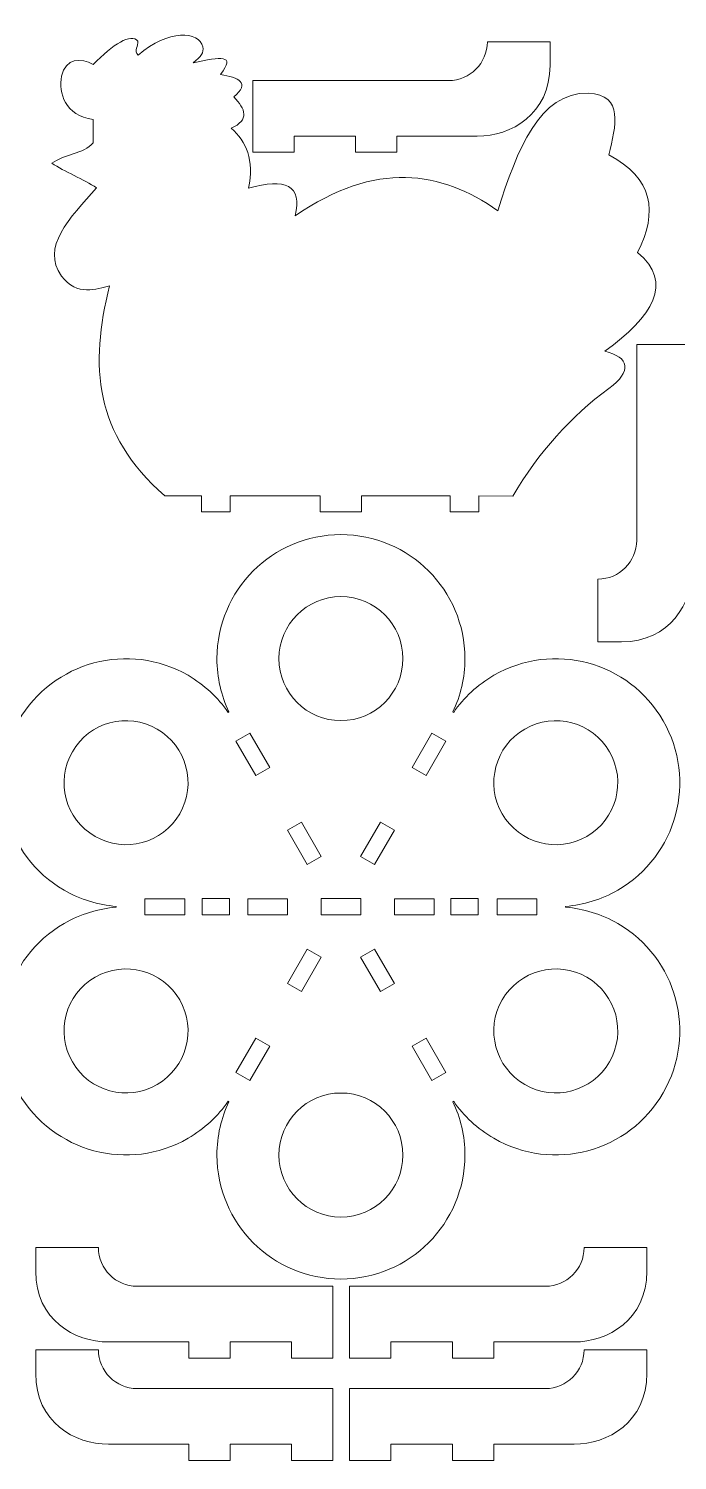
# Model space of a CAD drawing. Header units: centimetres. Extents: x -157 to -41, y -54 to 49.
# Drawn here: x -128.88 to -113.19, y 14.02 to 48.66 of the extents above; entities that cross this region are included whole.
import ezdxf

# ---------------------------------------------------------------- set-up
doc = ezdxf.new("R2010")
doc.units = ezdxf.units.CM
doc.header["$MEASUREMENT"] = 0
doc.layers.add('layer 1', color=7, linetype='Continuous')

msp = doc.modelspace()

# ---------------------------------------------------------------- linework, layer by layer
at = {"layer": 'layer 1', "color": 250, "lineweight": 9}
for points, knots in [([(-125.59087, 37.35621), (-127.30532, 38.86667), (-127.41264, 40.49601), (-126.92505, 42.43619), (-126.92505, 42.43619), (-127.22709, 42.36213), (-127.72103, 42.17056), (-128.08819, 42.67311), (-128.08819, 42.67311), (-128.59236, 43.36312), (-127.89676, 44.07481), (-127.24232, 44.80793), (-127.24232, 44.80793), (-127.55113, 45.00929), (-128.01607, 45.20065), (-128.32487, 45.40206), (-128.32487, 45.40206), (-128.04291, 45.60853), (-127.55194, 45.62838), (-127.32288, 45.89549), (-127.32288, 45.89549), (-127.32284, 46.08341), (-127.32284, 46.27138), (-127.32288, 46.4594), (-127.32288, 46.4594), (-127.99905, 46.55542), (-128.16986, 47.10705), (-128.08819, 47.50667), (-128.08819, 47.50667), (-127.99769, 47.94939), (-127.60827, 47.95791), (-127.32288, 47.78861), (-127.32288, 47.78861), (-126.84616, 48.28265), (-126.39965, 48.55801), (-126.2454, 48.35252), (-126.2454, 48.35252), (-126.21887, 48.23982), (-126.34345, 48.12714), (-126.23632, 48.01451), (-126.23632, 48.01451), (-125.4995, 48.65758), (-124.75852, 48.59703), (-124.66988, 48.21628), (-124.66988, 48.21628), (-124.63976, 48.08675), (-124.7074, 47.97632), (-124.90663, 47.83294), (-124.90663, 47.83294), (-124.22474, 47.97458), (-123.86142, 48.03987), (-124.24177, 47.55046), (-124.24177, 47.55046), (-123.80308, 47.4742), (-123.5101, 47.35153), (-123.91943, 47.00573), (-123.91943, 47.00573), (-123.63347, 46.71371), (-123.54021, 46.44677), (-123.97985, 46.24913), (-123.97985, 46.24913), (-123.61886, 45.92376), (-123.41746, 45.48492), (-123.56684, 44.79646), (-123.56684, 44.79646), (-122.66375, 45.05662), (-122.25375, 44.86574), (-122.4386, 44.13066), (-122.4386, 44.13066), (-120.47095, 45.47031), (-118.90955, 45.22189), (-117.53279, 44.25174), (-117.53279, 44.25174), (-117.05664, 45.74377), (-116.52559, 47.11762), (-115.34681, 47.09655), (-115.34681, 47.09655), (-114.46325, 47.05079), (-114.68574, 46.30658), (-114.84312, 45.6035), (-114.84312, 45.6035), (-113.78409, 45.04485), (-113.64974, 44.23114), (-114.14804, 43.24293), (-114.14804, 43.24293), (-113.26514, 42.50638), (-113.78557, 41.69601), (-114.94385, 40.85208), (-114.94385, 40.85208), (-114.34643, 40.7139), (-114.27762, 40.37043), (-114.84312, 39.95426), (-114.84312, 39.95426), (-115.76103, 39.27879), (-116.54219, 38.41037), (-117.17011, 37.35158), (-117.17011, 37.35158), (-117.17011, 37.35158), (-117.98766, 37.35203), (-117.98766, 37.35203), (-117.98766, 37.35203), (-117.98766, 37.35203), (-117.98766, 36.96548), (-117.98766, 36.96548), (-117.98766, 36.96548), (-117.98766, 36.96548), (-118.68766, 36.96548), (-118.68766, 36.96548), (-118.68766, 36.96548), (-118.68766, 36.96548), (-118.68766, 37.35241), (-118.68766, 37.35241), (-118.68766, 37.35241), (-118.68766, 37.35241), (-120.82811, 37.35359), (-120.82811, 37.35359), (-120.82811, 37.35359), (-120.82811, 37.35359), (-120.82811, 36.96548), (-120.82811, 36.96548), (-120.82811, 36.96548), (-120.82811, 36.96548), (-121.82811, 36.96548), (-121.82811, 36.96548), (-121.82811, 36.96548), (-121.82811, 36.96548), (-121.82811, 37.35414), (-121.82811, 37.35414), (-121.82811, 37.35414), (-121.82811, 37.35414), (-124.00506, 37.35534), (-124.00506, 37.35534), (-124.00506, 37.35534), (-124.00506, 37.35534), (-124.00506, 36.96548), (-124.00506, 36.96548), (-124.00506, 36.96548), (-124.00506, 36.96548), (-124.70506, 36.96548), (-124.70506, 36.96548), (-124.70506, 36.96548), (-124.70506, 36.96548), (-124.70506, 37.35572), (-124.70506, 37.35572), (-124.70506, 37.35572), (-124.70506, 37.35572), (-125.59087, 37.35621), (-125.59087, 37.35621)], [0, 0, 0, 0, 0.02631579, 0.02631579, 0.02631579, 0.02631579, 0.05263158, 0.05263158, 0.05263158, 0.05263158, 0.07894737, 0.07894737, 0.07894737, 0.07894737, 0.10526316, 0.10526316, 0.10526316, 0.10526316, 0.13157895, 0.13157895, 0.13157895, 0.13157895, 0.15789474, 0.15789474, 0.15789474, 0.15789474, 0.18421053, 0.18421053, 0.18421053, 0.18421053, 0.21052632, 0.21052632, 0.21052632, 0.21052632, 0.23684211, 0.23684211, 0.23684211, 0.23684211, 0.26315789, 0.26315789, 0.26315789, 0.26315789, 0.28947368, 0.28947368, 0.28947368, 0.28947368, 0.31578947, 0.31578947, 0.31578947, 0.31578947, 0.34210526, 0.34210526, 0.34210526, 0.34210526, 0.36842105, 0.36842105, 0.36842105, 0.36842105, 0.39473684, 0.39473684, 0.39473684, 0.39473684, 0.42105263, 0.42105263, 0.42105263, 0.42105263, 0.44736842, 0.44736842, 0.44736842, 0.44736842, 0.47368421, 0.47368421, 0.47368421, 0.47368421, 0.5, 0.5, 0.5, 0.5, 0.52631579, 0.52631579, 0.52631579, 0.52631579, 0.55263158, 0.55263158, 0.55263158, 0.55263158, 0.57894737, 0.57894737, 0.57894737, 0.57894737, 0.60526316, 0.60526316, 0.60526316, 0.60526316, 0.63157895, 0.63157895, 0.63157895, 0.63157895, 0.65789474, 0.65789474, 0.65789474, 0.65789474, 0.68421053, 0.68421053, 0.68421053, 0.68421053, 0.71052632, 0.71052632, 0.71052632, 0.71052632, 0.73684211, 0.73684211, 0.73684211, 0.73684211, 0.76315789, 0.76315789, 0.76315789, 0.76315789, 0.78947368, 0.78947368, 0.78947368, 0.78947368, 0.81578947, 0.81578947, 0.81578947, 0.81578947, 0.84210526, 0.84210526, 0.84210526, 0.84210526, 0.86842105, 0.86842105, 0.86842105, 0.86842105, 0.89473684, 0.89473684, 0.89473684, 0.89473684, 0.92105263, 0.92105263, 0.92105263, 0.92105263, 0.94736842, 0.94736842, 0.94736842, 0.94736842, 1, 1, 1, 1]), ([(-118.02766, 46.05553), (-118.02766, 46.05553), (-119.97222, 46.05553), (-119.97222, 46.05553), (-119.97222, 46.05553), (-119.97222, 46.05553), (-119.97222, 45.66553), (-119.97222, 45.66553), (-119.97222, 45.66553), (-119.97222, 45.66553), (-120.97222, 45.66553), (-120.97222, 45.66553), (-120.97222, 45.66553), (-120.97222, 45.66553), (-120.97222, 46.05553), (-120.97222, 46.05553), (-120.97222, 46.05553), (-120.97222, 46.05553), (-122.45946, 46.05553), (-122.45946, 46.05553), (-122.45946, 46.05553), (-122.45946, 46.05553), (-122.45946, 45.66553), (-122.45946, 45.66553), (-122.45946, 45.66553), (-122.45946, 45.66553), (-123.45946, 45.66553), (-123.45946, 45.66553), (-123.45946, 45.66553), (-123.45946, 45.66553), (-123.45946, 46.05553), (-123.45946, 46.05553), (-123.45946, 46.05553), (-123.45946, 46.05553), (-123.45946, 47.40143), (-123.45946, 47.40143), (-123.45946, 47.40143), (-123.45946, 47.40143), (-118.72187, 47.40143), (-118.72187, 47.40143), (-118.72187, 47.40143), (-118.20667, 47.40143), (-117.78513, 47.82294), (-117.78513, 48.33817), (-117.78513, 48.33817), (-117.78513, 48.33817), (-117.40914, 48.33817), (-117.40914, 48.33817), (-117.40914, 48.33817), (-117.40914, 48.33817), (-116.26782, 48.33817), (-116.26782, 48.33817), (-116.26782, 48.33817), (-116.26782, 48.33817), (-116.26782, 47.76751), (-116.26782, 47.76751), (-116.26782, 47.76751), (-116.26782, 46.58706), (-117.21569, 46.05553), (-118.02766, 46.05553)], [0, 0, 0, 0, 0.0625, 0.0625, 0.0625, 0.0625, 0.125, 0.125, 0.125, 0.125, 0.1875, 0.1875, 0.1875, 0.1875, 0.25, 0.25, 0.25, 0.25, 0.3125, 0.3125, 0.3125, 0.3125, 0.375, 0.375, 0.375, 0.375, 0.4375, 0.4375, 0.4375, 0.4375, 0.5, 0.5, 0.5, 0.5, 0.5625, 0.5625, 0.5625, 0.5625, 0.625, 0.625, 0.625, 0.625, 0.6875, 0.6875, 0.6875, 0.6875, 0.75, 0.75, 0.75, 0.75, 0.8125, 0.8125, 0.8125, 0.8125, 0.875, 0.875, 0.875, 0.875, 1, 1, 1, 1]), ([(-112.8258, 35.58404), (-112.8258, 35.58404), (-112.8258, 37.5286), (-112.8258, 37.5286), (-112.8258, 37.5286), (-112.8258, 37.5286), (-112.4358, 37.5286), (-112.4358, 37.5286), (-112.4358, 37.5286), (-112.4358, 37.5286), (-112.4358, 38.5286), (-112.4358, 38.5286), (-112.4358, 38.5286), (-112.4358, 38.5286), (-112.8258, 38.5286), (-112.8258, 38.5286), (-112.8258, 38.5286), (-112.8258, 38.5286), (-112.8258, 40.01584), (-112.8258, 40.01584), (-112.8258, 40.01584), (-112.8258, 40.01584), (-112.4358, 40.01584), (-112.4358, 40.01584), (-112.4358, 40.01584), (-112.4358, 40.01584), (-112.4358, 41.01584), (-112.4358, 41.01584), (-112.4358, 41.01584), (-112.4358, 41.01584), (-112.8258, 41.01584), (-112.8258, 41.01584), (-112.8258, 41.01584), (-112.8258, 41.01584), (-114.1717, 41.01584), (-114.1717, 41.01584), (-114.1717, 41.01584), (-114.1717, 41.01584), (-114.1717, 36.27825), (-114.1717, 36.27825), (-114.1717, 36.27825), (-114.1717, 35.76305), (-114.59321, 35.34151), (-115.10844, 35.34151), (-115.10844, 35.34151), (-115.10844, 35.34151), (-115.10844, 34.96552), (-115.10844, 34.96552), (-115.10844, 34.96552), (-115.10844, 34.96552), (-115.10844, 33.8242), (-115.10844, 33.8242), (-115.10844, 33.8242), (-115.10844, 33.8242), (-114.53778, 33.8242), (-114.53778, 33.8242), (-114.53778, 33.8242), (-113.35733, 33.8242), (-112.8258, 34.77207), (-112.8258, 35.58404)], [0, 0, 0, 0, 0.0625, 0.0625, 0.0625, 0.0625, 0.125, 0.125, 0.125, 0.125, 0.1875, 0.1875, 0.1875, 0.1875, 0.25, 0.25, 0.25, 0.25, 0.3125, 0.3125, 0.3125, 0.3125, 0.375, 0.375, 0.375, 0.375, 0.4375, 0.4375, 0.4375, 0.4375, 0.5, 0.5, 0.5, 0.5, 0.5625, 0.5625, 0.5625, 0.5625, 0.625, 0.625, 0.625, 0.625, 0.6875, 0.6875, 0.6875, 0.6875, 0.75, 0.75, 0.75, 0.75, 0.8125, 0.8125, 0.8125, 0.8125, 0.875, 0.875, 0.875, 0.875, 1, 1, 1, 1]), ([(-121.32812, 36.41761), (-119.67155, 36.41761), (-118.32812, 35.07418), (-118.32811, 33.41761), (-118.32811, 33.41761), (-118.32812, 32.95642), (-118.43237, 32.51958), (-118.61839, 32.12916), (-118.61839, 32.12916), (-118.61839, 32.12916), (-118.59931, 32.11812), (-118.59931, 32.11812), (-118.59931, 32.11812), (-118.35421, 32.47443), (-118.02798, 32.78311), (-117.62856, 33.01371), (-117.62856, 33.01371), (-116.19392, 33.842), (-114.35876, 33.35027), (-113.53048, 31.91564), (-113.53048, 31.91564), (-112.70219, 30.48101), (-113.19392, 28.64585), (-114.62855, 27.81756), (-114.62855, 27.81756), (-115.02816, 27.58685), (-115.45888, 27.45869), (-115.89023, 27.42466), (-115.89023, 27.42466), (-115.89023, 27.42466), (-115.89021, 27.41366), (-115.89021, 27.41366), (-115.89021, 27.41366), (-115.89021, 27.41366), (-115.89023, 27.40272), (-115.89023, 27.40272), (-115.89023, 27.40272), (-115.45889, 27.36869), (-115.02817, 27.24049), (-114.62856, 27.00978), (-114.62856, 27.00978), (-113.19392, 26.18149), (-112.70219, 24.34633), (-113.53048, 22.9117), (-113.53048, 22.9117), (-114.35876, 21.47707), (-116.19392, 20.98534), (-117.62856, 21.81362), (-117.62856, 21.81362), (-118.02797, 22.04422), (-118.35422, 22.35295), (-118.59932, 22.70927), (-118.59932, 22.70927), (-118.59932, 22.70927), (-118.61838, 22.69823), (-118.61838, 22.69823), (-118.61838, 22.69823), (-118.43237, 22.30781), (-118.32812, 21.87092), (-118.32812, 21.40974), (-118.32812, 21.40974), (-118.32812, 19.75316), (-119.67155, 18.40973), (-121.32812, 18.40973), (-121.32812, 18.40973), (-122.98469, 18.40973), (-124.32812, 19.75316), (-124.32813, 21.40973), (-124.32813, 21.40973), (-124.32812, 21.87092), (-124.22386, 22.30782), (-124.03784, 22.69823), (-124.03784, 22.69823), (-124.03784, 22.69823), (-124.05691, 22.70929), (-124.05691, 22.70929), (-124.05691, 22.70929), (-124.30202, 22.35296), (-124.62826, 22.04423), (-125.02768, 21.81363), (-125.02768, 21.81363), (-126.46232, 20.98534), (-128.29748, 21.47707), (-129.12576, 22.9117), (-129.12576, 22.9117), (-129.95405, 24.34633), (-129.46232, 26.18149), (-128.02769, 27.00978), (-128.02769, 27.00978), (-127.62808, 27.24049), (-127.19736, 27.36869), (-126.76601, 27.40272), (-126.76601, 27.40272), (-126.76601, 27.40272), (-126.76603, 27.41368), (-126.76603, 27.41368), (-126.76603, 27.41368), (-126.76603, 27.41368), (-126.76601, 27.42466), (-126.76601, 27.42466), (-126.76601, 27.42466), (-127.19735, 27.45869), (-127.62807, 27.58685), (-128.02768, 27.81756), (-128.02768, 27.81756), (-129.46232, 28.64585), (-129.95405, 30.48101), (-129.12576, 31.91564), (-129.12576, 31.91564), (-128.29748, 33.35027), (-126.46232, 33.842), (-125.02768, 33.01372), (-125.02768, 33.01372), (-124.62827, 32.78312), (-124.30203, 32.47443), (-124.05693, 32.11812), (-124.05693, 32.11812), (-124.05693, 32.11812), (-124.03785, 32.12918), (-124.03785, 32.12918), (-124.03785, 32.12918), (-124.22387, 32.5196), (-124.32812, 32.95642), (-124.32812, 33.4176), (-124.32812, 33.4176), (-124.32812, 35.07418), (-122.98469, 36.41761), (-121.32812, 36.41761)], [0, 0, 0, 0, 0.03030303, 0.03030303, 0.03030303, 0.03030303, 0.06060606, 0.06060606, 0.06060606, 0.06060606, 0.09090909, 0.09090909, 0.09090909, 0.09090909, 0.12121212, 0.12121212, 0.12121212, 0.12121212, 0.15151515, 0.15151515, 0.15151515, 0.15151515, 0.18181818, 0.18181818, 0.18181818, 0.18181818, 0.21212121, 0.21212121, 0.21212121, 0.21212121, 0.24242424, 0.24242424, 0.24242424, 0.24242424, 0.27272727, 0.27272727, 0.27272727, 0.27272727, 0.3030303, 0.3030303, 0.3030303, 0.3030303, 0.33333333, 0.33333333, 0.33333333, 0.33333333, 0.36363636, 0.36363636, 0.36363636, 0.36363636, 0.39393939, 0.39393939, 0.39393939, 0.39393939, 0.42424242, 0.42424242, 0.42424242, 0.42424242, 0.45454545, 0.45454545, 0.45454545, 0.45454545, 0.48484848, 0.48484848, 0.48484848, 0.48484848, 0.51515152, 0.51515152, 0.51515152, 0.51515152, 0.54545455, 0.54545455, 0.54545455, 0.54545455, 0.57575758, 0.57575758, 0.57575758, 0.57575758, 0.60606061, 0.60606061, 0.60606061, 0.60606061, 0.63636364, 0.63636364, 0.63636364, 0.63636364, 0.66666667, 0.66666667, 0.66666667, 0.66666667, 0.6969697, 0.6969697, 0.6969697, 0.6969697, 0.72727273, 0.72727273, 0.72727273, 0.72727273, 0.75757576, 0.75757576, 0.75757576, 0.75757576, 0.78787879, 0.78787879, 0.78787879, 0.78787879, 0.81818182, 0.81818182, 0.81818182, 0.81818182, 0.84848485, 0.84848485, 0.84848485, 0.84848485, 0.87878788, 0.87878788, 0.87878788, 0.87878788, 0.90909091, 0.90909091, 0.90909091, 0.90909091, 0.93939394, 0.93939394, 0.93939394, 0.93939394, 1, 1, 1, 1]), ([(-121.32812, 31.91761), (-120.49983, 31.91761), (-119.82812, 32.58931), (-119.82812, 33.41761), (-119.82812, 33.41761), (-119.82812, 34.24589), (-120.49983, 34.91761), (-121.32812, 34.91761), (-121.32812, 34.91761), (-122.15641, 34.91761), (-122.82811, 34.2459), (-122.82812, 33.41761), (-122.82812, 33.41761), (-122.82812, 32.58931), (-122.15641, 31.91761), (-121.32812, 31.91761)], [0, 0, 0, 0, 0.2, 0.2, 0.2, 0.2, 0.4, 0.4, 0.4, 0.4, 0.6, 0.6, 0.6, 0.6, 1, 1, 1, 1]), ([(-125.22865, 29.66564), (-124.8145, 30.38296), (-125.06036, 31.30053), (-125.77768, 31.71468), (-125.77768, 31.71468), (-126.495, 32.12882), (-127.41258, 31.88296), (-127.82672, 31.16564), (-127.82672, 31.16564), (-128.24087, 30.44832), (-127.995, 29.53076), (-127.27768, 29.1166), (-127.27768, 29.1166), (-126.56036, 28.70245), (-125.64279, 28.94832), (-125.22865, 29.66564)], [0, 0, 0, 0, 0.2, 0.2, 0.2, 0.2, 0.4, 0.4, 0.4, 0.4, 0.6, 0.6, 0.6, 0.6, 1, 1, 1, 1]), ([(-114.82952, 31.16564), (-115.24366, 31.88296), (-116.16123, 32.12881), (-116.87856, 31.71468), (-116.87856, 31.71468), (-117.59588, 31.30053), (-117.84174, 30.38296), (-117.42759, 29.66564), (-117.42759, 29.66564), (-117.01345, 28.94832), (-116.09588, 28.70245), (-115.37856, 29.1166), (-115.37856, 29.1166), (-114.66124, 29.53074), (-114.41537, 30.44832), (-114.82952, 31.16564)], [0, 0, 0, 0, 0.2, 0.2, 0.2, 0.2, 0.4, 0.4, 0.4, 0.4, 0.6, 0.6, 0.6, 0.6, 1, 1, 1, 1]), ([(-123.3873, 30.59029), (-123.3873, 30.59029), (-123.8673, 31.42167), (-123.8673, 31.42167), (-123.8673, 31.42167), (-123.8673, 31.42167), (-123.52956, 31.61666), (-123.52956, 31.61666), (-123.52956, 31.61666), (-123.52956, 31.61666), (-123.04955, 30.78527), (-123.04955, 30.78527), (-123.04955, 30.78527), (-123.04955, 30.78527), (-123.3873, 30.59029), (-123.3873, 30.59029)], [0, 0, 0, 0, 0.2, 0.2, 0.2, 0.2, 0.4, 0.4, 0.4, 0.4, 0.6, 0.6, 0.6, 0.6, 1, 1, 1, 1]), ([(-119.60668, 30.78528), (-119.60668, 30.78528), (-119.12668, 31.61666), (-119.12668, 31.61666), (-119.12668, 31.61666), (-119.12668, 31.61666), (-118.78894, 31.42167), (-118.78894, 31.42167), (-118.78894, 31.42167), (-118.78894, 31.42167), (-119.26894, 30.59027), (-119.26894, 30.59027), (-119.26894, 30.59027), (-119.26894, 30.59027), (-119.60668, 30.78528), (-119.60668, 30.78528)], [0, 0, 0, 0, 0.2, 0.2, 0.2, 0.2, 0.4, 0.4, 0.4, 0.4, 0.6, 0.6, 0.6, 0.6, 1, 1, 1, 1]), ([(-122.14368, 28.43627), (-122.14368, 28.43627), (-122.62368, 29.26766), (-122.62368, 29.26766), (-122.62368, 29.26766), (-122.62368, 29.26766), (-122.28593, 29.46265), (-122.28593, 29.46265), (-122.28593, 29.46265), (-122.28593, 29.46265), (-121.80594, 28.63127), (-121.80594, 28.63127), (-121.80594, 28.63127), (-121.80594, 28.63127), (-122.14368, 28.43627), (-122.14368, 28.43627)], [0, 0, 0, 0, 0.2, 0.2, 0.2, 0.2, 0.4, 0.4, 0.4, 0.4, 0.6, 0.6, 0.6, 0.6, 1, 1, 1, 1]), ([(-120.8503, 28.63127), (-120.8503, 28.63127), (-120.3703, 29.46265), (-120.3703, 29.46265), (-120.3703, 29.46265), (-120.3703, 29.46265), (-120.03256, 29.26765), (-120.03256, 29.26765), (-120.03256, 29.26765), (-120.03256, 29.26765), (-120.51256, 28.43627), (-120.51256, 28.43627), (-120.51256, 28.43627), (-120.51256, 28.43627), (-120.8503, 28.63127), (-120.8503, 28.63127)], [0, 0, 0, 0, 0.2, 0.2, 0.2, 0.2, 0.4, 0.4, 0.4, 0.4, 0.6, 0.6, 0.6, 0.6, 1, 1, 1, 1]), ([(-125.10874, 27.21867), (-125.10874, 27.21867), (-126.06874, 27.21867), (-126.06874, 27.21867), (-126.06874, 27.21867), (-126.06874, 27.21867), (-126.06874, 27.60867), (-126.06874, 27.60867), (-126.06874, 27.60867), (-126.06874, 27.60867), (-125.10874, 27.60867), (-125.10874, 27.60867), (-125.10874, 27.60867), (-125.10874, 27.60867), (-125.10874, 27.21867), (-125.10874, 27.21867)], [0, 0, 0, 0, 0.2, 0.2, 0.2, 0.2, 0.4, 0.4, 0.4, 0.4, 0.6, 0.6, 0.6, 0.6, 1, 1, 1, 1]), ([(-124.68506, 27.61125), (-124.68506, 27.61125), (-124.02506, 27.61125), (-124.02506, 27.61125), (-124.02506, 27.61125), (-124.02506, 27.61125), (-124.02506, 27.22125), (-124.02506, 27.22125), (-124.02506, 27.22125), (-124.02506, 27.22125), (-124.68506, 27.22125), (-124.68506, 27.22125), (-124.68506, 27.22125), (-124.68506, 27.22125), (-124.68506, 27.61125), (-124.68506, 27.61125)], [0, 0, 0, 0, 0.2, 0.2, 0.2, 0.2, 0.4, 0.4, 0.4, 0.4, 0.6, 0.6, 0.6, 0.6, 1, 1, 1, 1]), ([(-122.6215, 27.21867), (-122.6215, 27.21867), (-123.5815, 27.21867), (-123.5815, 27.21867), (-123.5815, 27.21867), (-123.5815, 27.21867), (-123.5815, 27.60867), (-123.5815, 27.60867), (-123.5815, 27.60867), (-123.5815, 27.60867), (-122.6215, 27.60867), (-122.6215, 27.60867), (-122.6215, 27.60867), (-122.6215, 27.60867), (-122.6215, 27.21867), (-122.6215, 27.21867)], [0, 0, 0, 0, 0.2, 0.2, 0.2, 0.2, 0.4, 0.4, 0.4, 0.4, 0.6, 0.6, 0.6, 0.6, 1, 1, 1, 1]), ([(-121.80811, 27.61125), (-121.80811, 27.61125), (-120.84811, 27.61125), (-120.84811, 27.61125), (-120.84811, 27.61125), (-120.84811, 27.61125), (-120.84811, 27.22125), (-120.84811, 27.22125), (-120.84811, 27.22125), (-120.84811, 27.22125), (-121.80811, 27.22125), (-121.80811, 27.22125), (-121.80811, 27.22125), (-121.80811, 27.22125), (-121.80811, 27.61125), (-121.80811, 27.61125)], [0, 0, 0, 0, 0.2, 0.2, 0.2, 0.2, 0.4, 0.4, 0.4, 0.4, 0.6, 0.6, 0.6, 0.6, 1, 1, 1, 1]), ([(-120.03474, 27.60867), (-120.03474, 27.60867), (-119.07474, 27.60866), (-119.07474, 27.60866), (-119.07474, 27.60866), (-119.07474, 27.60866), (-119.07475, 27.21867), (-119.07475, 27.21867), (-119.07475, 27.21867), (-119.07475, 27.21867), (-120.03474, 27.21867), (-120.03474, 27.21867), (-120.03474, 27.21867), (-120.03474, 27.21867), (-120.03474, 27.60867), (-120.03474, 27.60867)], [0, 0, 0, 0, 0.2, 0.2, 0.2, 0.2, 0.4, 0.4, 0.4, 0.4, 0.6, 0.6, 0.6, 0.6, 1, 1, 1, 1]), ([(-118.66766, 27.61125), (-118.66766, 27.61125), (-118.00766, 27.61125), (-118.00766, 27.61125), (-118.00766, 27.61125), (-118.00766, 27.61125), (-118.00766, 27.22125), (-118.00766, 27.22125), (-118.00766, 27.22125), (-118.00766, 27.22125), (-118.66766, 27.22125), (-118.66766, 27.22125), (-118.66766, 27.22125), (-118.66766, 27.22125), (-118.66766, 27.61125), (-118.66766, 27.61125)], [0, 0, 0, 0, 0.2, 0.2, 0.2, 0.2, 0.4, 0.4, 0.4, 0.4, 0.6, 0.6, 0.6, 0.6, 1, 1, 1, 1]), ([(-117.5475, 27.60866), (-117.5475, 27.60866), (-116.5875, 27.60866), (-116.5875, 27.60866), (-116.5875, 27.60866), (-116.5875, 27.60866), (-116.5875, 27.21868), (-116.5875, 27.21868), (-116.5875, 27.21868), (-116.5875, 27.21868), (-117.54751, 27.21867), (-117.54751, 27.21867), (-117.54751, 27.21867), (-117.54751, 27.21867), (-117.5475, 27.60866), (-117.5475, 27.60866)], [0, 0, 0, 0, 0.2, 0.2, 0.2, 0.2, 0.4, 0.4, 0.4, 0.4, 0.6, 0.6, 0.6, 0.6, 1, 1, 1, 1]), ([(-121.80594, 26.19607), (-121.80594, 26.19607), (-122.28594, 25.36469), (-122.28594, 25.36469), (-122.28594, 25.36469), (-122.28594, 25.36469), (-122.62368, 25.55969), (-122.62368, 25.55969), (-122.62368, 25.55969), (-122.62368, 25.55969), (-122.14368, 26.39107), (-122.14368, 26.39107), (-122.14368, 26.39107), (-122.14368, 26.39107), (-121.80594, 26.19607), (-121.80594, 26.19607)], [0, 0, 0, 0, 0.2, 0.2, 0.2, 0.2, 0.4, 0.4, 0.4, 0.4, 0.6, 0.6, 0.6, 0.6, 1, 1, 1, 1]), ([(-120.51256, 26.39107), (-120.51256, 26.39107), (-120.03256, 25.55968), (-120.03256, 25.55968), (-120.03256, 25.55968), (-120.03256, 25.55968), (-120.37031, 25.36469), (-120.37031, 25.36469), (-120.37031, 25.36469), (-120.37031, 25.36469), (-120.8503, 26.19607), (-120.8503, 26.19607), (-120.8503, 26.19607), (-120.8503, 26.19607), (-120.51256, 26.39107), (-120.51256, 26.39107)], [0, 0, 0, 0, 0.2, 0.2, 0.2, 0.2, 0.4, 0.4, 0.4, 0.4, 0.6, 0.6, 0.6, 0.6, 1, 1, 1, 1]), ([(-125.22865, 25.1617), (-125.64279, 25.87902), (-126.56036, 26.12489), (-127.27768, 25.71074), (-127.27768, 25.71074), (-127.995, 25.2966), (-128.24087, 24.37902), (-127.82672, 23.6617), (-127.82672, 23.6617), (-127.41258, 22.94438), (-126.49501, 22.69853), (-125.77768, 23.11266), (-125.77768, 23.11266), (-125.06036, 23.52681), (-124.8145, 24.44438), (-125.22865, 25.1617)], [0, 0, 0, 0, 0.2, 0.2, 0.2, 0.2, 0.4, 0.4, 0.4, 0.4, 0.6, 0.6, 0.6, 0.6, 1, 1, 1, 1]), ([(-114.82952, 23.6617), (-114.41537, 24.37902), (-114.66124, 25.29658), (-115.37856, 25.71074), (-115.37856, 25.71074), (-116.09588, 26.12489), (-117.01345, 25.87902), (-117.42759, 25.1617), (-117.42759, 25.1617), (-117.84174, 24.44438), (-117.59588, 23.52681), (-116.87856, 23.11266), (-116.87856, 23.11266), (-116.16124, 22.69852), (-115.24366, 22.94438), (-114.82952, 23.6617)], [0, 0, 0, 0, 0.2, 0.2, 0.2, 0.2, 0.4, 0.4, 0.4, 0.4, 0.6, 0.6, 0.6, 0.6, 1, 1, 1, 1]), ([(-123.04956, 24.04206), (-123.04956, 24.04206), (-123.52956, 23.21067), (-123.52956, 23.21067), (-123.52956, 23.21067), (-123.52956, 23.21067), (-123.8673, 23.40567), (-123.8673, 23.40567), (-123.8673, 23.40567), (-123.8673, 23.40567), (-123.3873, 24.23706), (-123.3873, 24.23706), (-123.3873, 24.23706), (-123.3873, 24.23706), (-123.04956, 24.04206), (-123.04956, 24.04206)], [0, 0, 0, 0, 0.2, 0.2, 0.2, 0.2, 0.4, 0.4, 0.4, 0.4, 0.6, 0.6, 0.6, 0.6, 1, 1, 1, 1]), ([(-119.26894, 24.23705), (-119.26894, 24.23705), (-118.78894, 23.40567), (-118.78894, 23.40567), (-118.78894, 23.40567), (-118.78894, 23.40567), (-119.12668, 23.21068), (-119.12668, 23.21068), (-119.12668, 23.21068), (-119.12668, 23.21068), (-119.60669, 24.04206), (-119.60669, 24.04206), (-119.60669, 24.04206), (-119.60669, 24.04206), (-119.26894, 24.23705), (-119.26894, 24.23705)], [0, 0, 0, 0, 0.2, 0.2, 0.2, 0.2, 0.4, 0.4, 0.4, 0.4, 0.6, 0.6, 0.6, 0.6, 1, 1, 1, 1]), ([(-121.32812, 19.90973), (-120.49983, 19.90973), (-119.82813, 20.58144), (-119.82812, 21.40973), (-119.82812, 21.40973), (-119.82812, 22.23803), (-120.49983, 22.90973), (-121.32812, 22.90973), (-121.32812, 22.90973), (-122.15641, 22.90973), (-122.82812, 22.23803), (-122.82812, 21.40973), (-122.82812, 21.40973), (-122.82812, 20.58145), (-122.15641, 19.90973), (-121.32812, 19.90973)], [0, 0, 0, 0, 0.2, 0.2, 0.2, 0.2, 0.4, 0.4, 0.4, 0.4, 0.6, 0.6, 0.6, 0.6, 1, 1, 1, 1]), ([(-126.95418, 16.88758), (-126.95418, 16.88758), (-125.00962, 16.88758), (-125.00962, 16.88758), (-125.00962, 16.88758), (-125.00962, 16.88758), (-125.00962, 16.49758), (-125.00962, 16.49758), (-125.00962, 16.49758), (-125.00962, 16.49758), (-124.00962, 16.49758), (-124.00962, 16.49758), (-124.00962, 16.49758), (-124.00962, 16.49758), (-124.00962, 16.88758), (-124.00962, 16.88758), (-124.00962, 16.88758), (-124.00962, 16.88758), (-122.52238, 16.88758), (-122.52238, 16.88758), (-122.52238, 16.88758), (-122.52238, 16.88758), (-122.52238, 16.49758), (-122.52238, 16.49758), (-122.52238, 16.49758), (-122.52238, 16.49758), (-121.52238, 16.49758), (-121.52238, 16.49758), (-121.52238, 16.49758), (-121.52238, 16.49758), (-121.52238, 16.88758), (-121.52238, 16.88758), (-121.52238, 16.88758), (-121.52238, 16.88758), (-121.52238, 18.23348), (-121.52238, 18.23348), (-121.52238, 18.23348), (-121.52238, 18.23348), (-126.25997, 18.23348), (-126.25997, 18.23348), (-126.25997, 18.23348), (-126.77517, 18.23348), (-127.19671, 18.65499), (-127.19671, 19.17022), (-127.19671, 19.17022), (-127.19671, 19.17022), (-127.5727, 19.17022), (-127.5727, 19.17022), (-127.5727, 19.17022), (-127.5727, 19.17022), (-128.71402, 19.17022), (-128.71402, 19.17022), (-128.71402, 19.17022), (-128.71402, 19.17022), (-128.71402, 18.59956), (-128.71402, 18.59956), (-128.71402, 18.59956), (-128.71402, 17.41911), (-127.76615, 16.88758), (-126.95418, 16.88758)], [0, 0, 0, 0, 0.0625, 0.0625, 0.0625, 0.0625, 0.125, 0.125, 0.125, 0.125, 0.1875, 0.1875, 0.1875, 0.1875, 0.25, 0.25, 0.25, 0.25, 0.3125, 0.3125, 0.3125, 0.3125, 0.375, 0.375, 0.375, 0.375, 0.4375, 0.4375, 0.4375, 0.4375, 0.5, 0.5, 0.5, 0.5, 0.5625, 0.5625, 0.5625, 0.5625, 0.625, 0.625, 0.625, 0.625, 0.6875, 0.6875, 0.6875, 0.6875, 0.75, 0.75, 0.75, 0.75, 0.8125, 0.8125, 0.8125, 0.8125, 0.875, 0.875, 0.875, 0.875, 1, 1, 1, 1]), ([(-115.6864, 16.88758), (-115.6864, 16.88758), (-117.63096, 16.88758), (-117.63096, 16.88758), (-117.63096, 16.88758), (-117.63096, 16.88758), (-117.63096, 16.49758), (-117.63096, 16.49758), (-117.63096, 16.49758), (-117.63096, 16.49758), (-118.63096, 16.49758), (-118.63096, 16.49758), (-118.63096, 16.49758), (-118.63096, 16.49758), (-118.63096, 16.88758), (-118.63096, 16.88758), (-118.63096, 16.88758), (-118.63096, 16.88758), (-120.1182, 16.88758), (-120.1182, 16.88758), (-120.1182, 16.88758), (-120.1182, 16.88758), (-120.1182, 16.49758), (-120.1182, 16.49758), (-120.1182, 16.49758), (-120.1182, 16.49758), (-121.1182, 16.49758), (-121.1182, 16.49758), (-121.1182, 16.49758), (-121.1182, 16.49758), (-121.1182, 16.88758), (-121.1182, 16.88758), (-121.1182, 16.88758), (-121.1182, 16.88758), (-121.1182, 18.23348), (-121.1182, 18.23348), (-121.1182, 18.23348), (-121.1182, 18.23348), (-116.38061, 18.23348), (-116.38061, 18.23348), (-116.38061, 18.23348), (-115.86541, 18.23348), (-115.44387, 18.65499), (-115.44387, 19.17022), (-115.44387, 19.17022), (-115.44387, 19.17022), (-115.06788, 19.17022), (-115.06788, 19.17022), (-115.06788, 19.17022), (-115.06788, 19.17022), (-113.92656, 19.17022), (-113.92656, 19.17022), (-113.92656, 19.17022), (-113.92656, 19.17022), (-113.92656, 18.59956), (-113.92656, 18.59956), (-113.92656, 18.59956), (-113.92656, 17.41911), (-114.87443, 16.88758), (-115.6864, 16.88758)], [0, 0, 0, 0, 0.0625, 0.0625, 0.0625, 0.0625, 0.125, 0.125, 0.125, 0.125, 0.1875, 0.1875, 0.1875, 0.1875, 0.25, 0.25, 0.25, 0.25, 0.3125, 0.3125, 0.3125, 0.3125, 0.375, 0.375, 0.375, 0.375, 0.4375, 0.4375, 0.4375, 0.4375, 0.5, 0.5, 0.5, 0.5, 0.5625, 0.5625, 0.5625, 0.5625, 0.625, 0.625, 0.625, 0.625, 0.6875, 0.6875, 0.6875, 0.6875, 0.75, 0.75, 0.75, 0.75, 0.8125, 0.8125, 0.8125, 0.8125, 0.875, 0.875, 0.875, 0.875, 1, 1, 1, 1]), ([(-126.95418, 14.41304), (-126.95418, 14.41304), (-125.00962, 14.41304), (-125.00962, 14.41304), (-125.00962, 14.41304), (-125.00962, 14.41304), (-125.00962, 14.02304), (-125.00962, 14.02304), (-125.00962, 14.02304), (-125.00962, 14.02304), (-124.00962, 14.02304), (-124.00962, 14.02304), (-124.00962, 14.02304), (-124.00962, 14.02304), (-124.00962, 14.41304), (-124.00962, 14.41304), (-124.00962, 14.41304), (-124.00962, 14.41304), (-122.52238, 14.41304), (-122.52238, 14.41304), (-122.52238, 14.41304), (-122.52238, 14.41304), (-122.52238, 14.02304), (-122.52238, 14.02304), (-122.52238, 14.02304), (-122.52238, 14.02304), (-121.52238, 14.02304), (-121.52238, 14.02304), (-121.52238, 14.02304), (-121.52238, 14.02304), (-121.52238, 14.41304), (-121.52238, 14.41304), (-121.52238, 14.41304), (-121.52238, 14.41304), (-121.52238, 15.75894), (-121.52238, 15.75894), (-121.52238, 15.75894), (-121.52238, 15.75894), (-126.25997, 15.75894), (-126.25997, 15.75894), (-126.25997, 15.75894), (-126.77517, 15.75894), (-127.19671, 16.18045), (-127.19671, 16.69568), (-127.19671, 16.69568), (-127.19671, 16.69568), (-127.5727, 16.69568), (-127.5727, 16.69568), (-127.5727, 16.69568), (-127.5727, 16.69568), (-128.71402, 16.69568), (-128.71402, 16.69568), (-128.71402, 16.69568), (-128.71402, 16.69568), (-128.71402, 16.12502), (-128.71402, 16.12502), (-128.71402, 16.12502), (-128.71402, 14.94457), (-127.76615, 14.41304), (-126.95418, 14.41304)], [0, 0, 0, 0, 0.0625, 0.0625, 0.0625, 0.0625, 0.125, 0.125, 0.125, 0.125, 0.1875, 0.1875, 0.1875, 0.1875, 0.25, 0.25, 0.25, 0.25, 0.3125, 0.3125, 0.3125, 0.3125, 0.375, 0.375, 0.375, 0.375, 0.4375, 0.4375, 0.4375, 0.4375, 0.5, 0.5, 0.5, 0.5, 0.5625, 0.5625, 0.5625, 0.5625, 0.625, 0.625, 0.625, 0.625, 0.6875, 0.6875, 0.6875, 0.6875, 0.75, 0.75, 0.75, 0.75, 0.8125, 0.8125, 0.8125, 0.8125, 0.875, 0.875, 0.875, 0.875, 1, 1, 1, 1]), ([(-115.6864, 14.41304), (-115.6864, 14.41304), (-117.63096, 14.41304), (-117.63096, 14.41304), (-117.63096, 14.41304), (-117.63096, 14.41304), (-117.63096, 14.02304), (-117.63096, 14.02304), (-117.63096, 14.02304), (-117.63096, 14.02304), (-118.63096, 14.02304), (-118.63096, 14.02304), (-118.63096, 14.02304), (-118.63096, 14.02304), (-118.63096, 14.41304), (-118.63096, 14.41304), (-118.63096, 14.41304), (-118.63096, 14.41304), (-120.1182, 14.41304), (-120.1182, 14.41304), (-120.1182, 14.41304), (-120.1182, 14.41304), (-120.1182, 14.02304), (-120.1182, 14.02304), (-120.1182, 14.02304), (-120.1182, 14.02304), (-121.1182, 14.02304), (-121.1182, 14.02304), (-121.1182, 14.02304), (-121.1182, 14.02304), (-121.1182, 14.41304), (-121.1182, 14.41304), (-121.1182, 14.41304), (-121.1182, 14.41304), (-121.1182, 15.75894), (-121.1182, 15.75894), (-121.1182, 15.75894), (-121.1182, 15.75894), (-116.38061, 15.75894), (-116.38061, 15.75894), (-116.38061, 15.75894), (-115.86541, 15.75894), (-115.44387, 16.18045), (-115.44387, 16.69568), (-115.44387, 16.69568), (-115.44387, 16.69568), (-115.06788, 16.69568), (-115.06788, 16.69568), (-115.06788, 16.69568), (-115.06788, 16.69568), (-113.92656, 16.69568), (-113.92656, 16.69568), (-113.92656, 16.69568), (-113.92656, 16.69568), (-113.92656, 16.12502), (-113.92656, 16.12502), (-113.92656, 16.12502), (-113.92656, 14.94457), (-114.87443, 14.41304), (-115.6864, 14.41304)], [0, 0, 0, 0, 0.0625, 0.0625, 0.0625, 0.0625, 0.125, 0.125, 0.125, 0.125, 0.1875, 0.1875, 0.1875, 0.1875, 0.25, 0.25, 0.25, 0.25, 0.3125, 0.3125, 0.3125, 0.3125, 0.375, 0.375, 0.375, 0.375, 0.4375, 0.4375, 0.4375, 0.4375, 0.5, 0.5, 0.5, 0.5, 0.5625, 0.5625, 0.5625, 0.5625, 0.625, 0.625, 0.625, 0.625, 0.6875, 0.6875, 0.6875, 0.6875, 0.75, 0.75, 0.75, 0.75, 0.8125, 0.8125, 0.8125, 0.8125, 0.875, 0.875, 0.875, 0.875, 1, 1, 1, 1])]:
    msp.add_open_spline(points, degree=3, knots=knots, dxfattribs=at)

doc.saveas('drawing.dxf')
